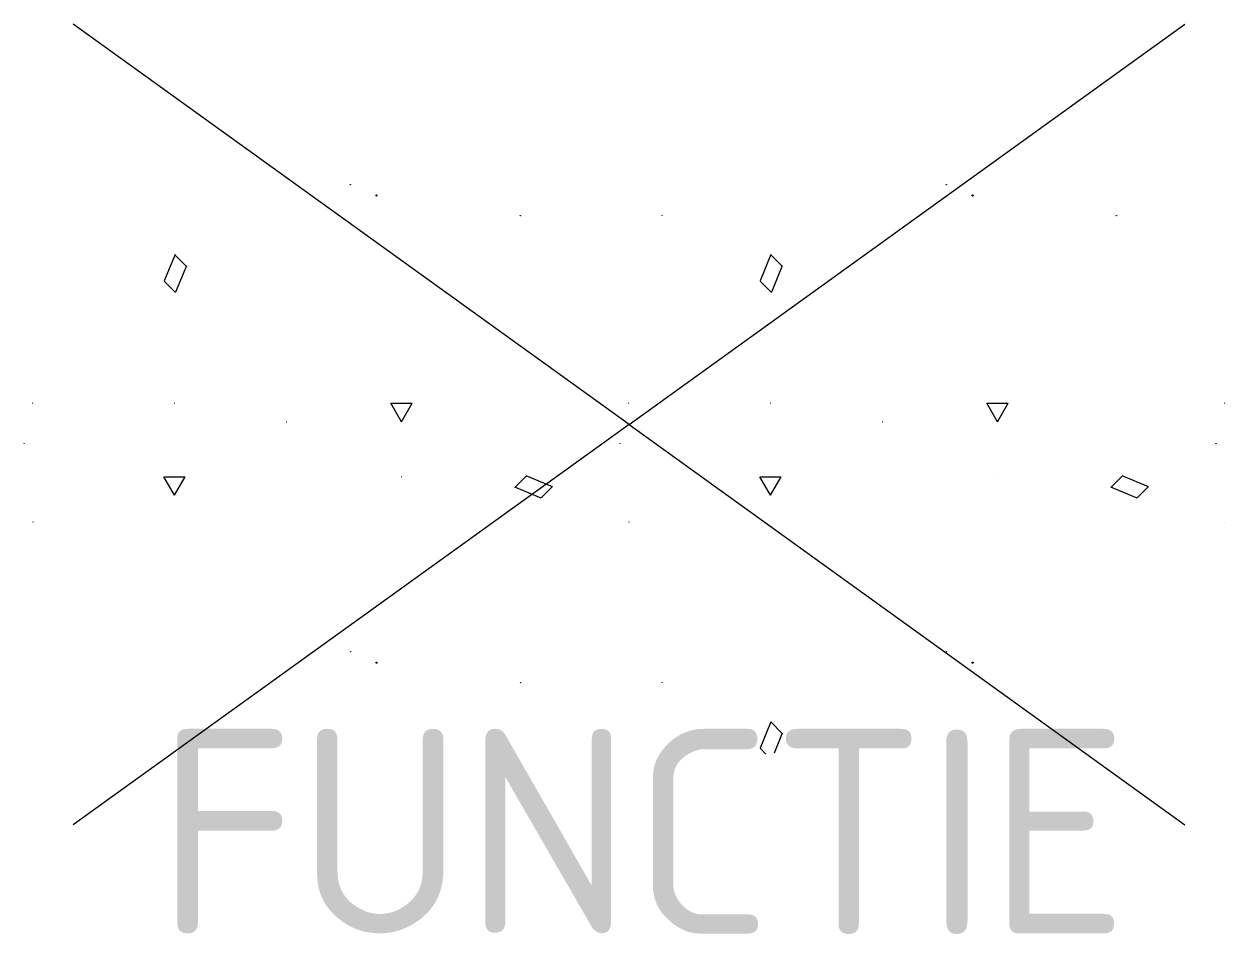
# Model space of a CAD drawing. Extents: x -5.3 to 5.2, y -4.5 to 3.5.
import ezdxf
from ezdxf.enums import TextEntityAlignment as Align

# ---------------------------------------------------------------- set-up
doc = ezdxf.new("R2010")
doc.units = 0
doc.styles.add('NLCS-ISO', font='NLCS-ISO.ttf')

msp = doc.modelspace()

# ---------------------------------------------------------------- linework, layer by layer
for p, q in [((0, 0), (-4.895, 3.524)), ((0, 0), (4.895, 3.524)), ((-3.999, 1.495), (-4.095, 1.264)), ((-4, 1.492), (-3.9, 1.392)), ((1.249, 1.495), (1.154, 1.264)), ((1.248, 1.492), (1.348, 1.392)), ((-3.899, 1.395), (-3.995, 1.164)), ((1.349, 1.395), (1.254, 1.164)), ((-4.096, 1.261), (-3.996, 1.161)), ((1.153, 1.261), (1.253, 1.161)), ((-2.099, 0.187), (-1.911, 0.187)), ((-2.005, 0.024), (-2.099, 0.187)), ((-2.005, 0.024), (-1.911, 0.187)), ((3.15, 0.187), (3.338, 0.187)), ((3.244, 0.024), (3.15, 0.187)), ((3.244, 0.024), (3.338, 0.187)), ((0, 0), (-4.895, -3.524)), ((0, 0), (4.895, -3.524)), ((-4.099, -0.461), (-3.911, -0.461)), ((-4.005, -0.623), (-4.099, -0.461)), ((-4.005, -0.623), (-3.911, -0.461)), ((-1.005, -0.551), (-0.905, -0.451)), ((-0.91, -0.449), (-0.679, -0.545)), ((1.15, -0.461), (1.338, -0.461)), ((1.244, -0.623), (1.15, -0.461)), ((1.244, -0.623), (1.338, -0.461)), ((4.244, -0.551), (4.344, -0.451)), ((4.339, -0.449), (4.57, -0.545)), ((-1.01, -0.549), (-0.779, -0.645)), ((-0.774, -0.647), (-0.674, -0.547)), ((4.239, -0.549), (4.47, -0.645)), ((4.475, -0.647), (4.575, -0.547)), ((1.249, -2.617), (1.154, -2.848)), ((1.248, -2.619), (1.348, -2.719)), ((1.349, -2.717), (1.276, -2.894)), ((1.153, -2.85), (1.205, -2.903))]:
    msp.add_line(p, q)
for centre, radius in [((-2.455, 2.11), 0.00119), ((-2.224, 2.015), 0.00491), ((2.794, 2.11), 0.00119), ((3.025, 2.015), 0.00491), ((-0.958, 1.838), 0.00119), ((0.291, 1.838), 0.00119), ((4.291, 1.838), 0.00119), ((-5.253, 0.187), 0.00119), ((-4.005, 0.187), 0.00119), ((-0.005, 0.187), 0.00119), ((1.244, 0.187), 0.00119), ((5.244, 0.187), 0.00119), ((-3.016, 0.023), 0.00119), ((2.233, 0.023), 0.00119), ((-5.328, -0.17), 0.00119), ((-0.079, -0.17), 0.00119), ((5.169, -0.17), 0.00119), ((-2.005, -0.461), 0.00119), ((3.244, -0.461), 0.00119), ((-5.251, -0.86), 0.00119), ((-0.002, -0.86), 0.00119), ((5.246, -0.86), 0.00119), ((-2.455, -2.001), 0.00119), ((2.794, -2.001), 0.00119), ((-2.224, -2.097), 0.00491), ((3.025, -2.097), 0.00491), ((-0.958, -2.274), 0.00119), ((0.291, -2.274), 0.00119)]:
    msp.add_circle(centre, radius)

# ---------------------------------------------------------------- texts
at = {"style": 'NLCS-ISO', "flags": 1}
msp.add_attdef('FUNCTIE', text='', height=1.8, dxfattribs=at).set_placement((0.116, -3.585), align=Align.MIDDLE_CENTER)

doc.saveas('drawing.dxf')
